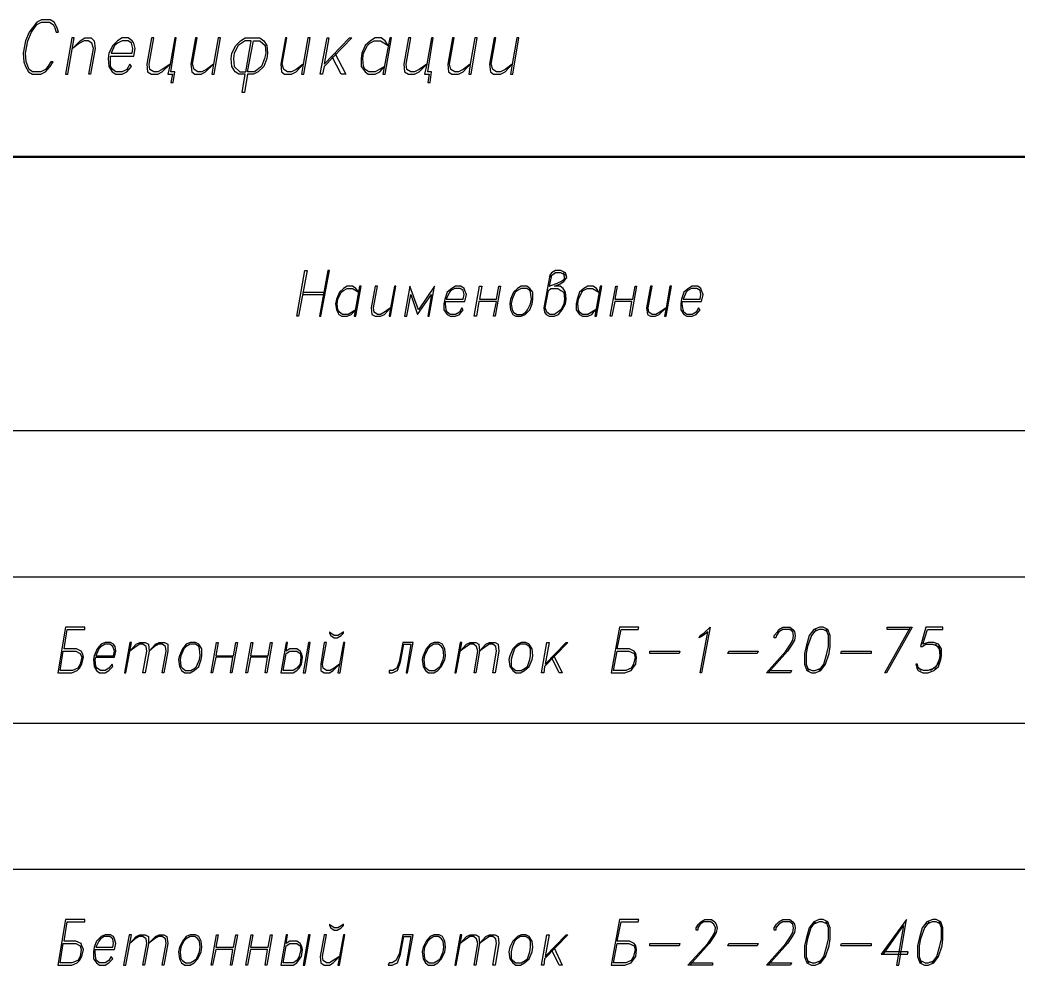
# Model space of a CAD drawing. Header units: millimetres. Extents: x 4241 to 6572, y 870 to 1291.
# Drawn here: x 5774.8 to 5829.4, y 1131.3 to 1184 of the extents above; entities that cross this region are included whole.
import ezdxf

# ---------------------------------------------------------------- set-up
doc = ezdxf.new("R2010")
doc.units = ezdxf.units.MM
doc.layers.add('PDF _0', color=7, linetype='Continuous')

msp = doc.modelspace()

# ---------------------------------------------------------------- linework, layer by layer
at = {"layer": 'PDF _0', "lineweight": 25}
for points in [[(5776.6459, 1181.7338), (5776.5189, 1181.7338), (5776.3495, 1181.4798), (5776.2225, 1181.3105), (5775.9685, 1181.1835), (5775.5028, 1181.1835), (5775.3335, 1181.3105), (5775.1642, 1181.7338), (5775.1218, 1182.1995), (5775.2488, 1182.8768), (5775.4605, 1183.3425), (5775.7569, 1183.7659), (5776.0109, 1183.8929), (5776.4342, 1183.8929), (5776.6459, 1183.7659), (5776.7306, 1183.5965), (5776.8152, 1183.3425), (5776.9422, 1183.3425), (5776.8576, 1183.5965), (5776.6882, 1183.8929), (5776.4765, 1184.0199), (5776.0109, 1184.0199), (5775.7569, 1183.8929), (5775.5028, 1183.5965), (5775.3335, 1183.3425), (5775.1218, 1182.8768), (5774.9948, 1182.1995), (5775.0372, 1181.7338), (5775.1218, 1181.4798), (5775.2912, 1181.1835), (5775.5028, 1181.0565), (5775.9685, 1181.0565), (5776.2225, 1181.1835), (5776.4765, 1181.4798)], [(5777.4502, 1181.0565), (5777.7889, 1183.0462), (5777.6619, 1183.0462), (5777.3232, 1181.0565)], [(5778.678, 1181.0565), (5778.5933, 1181.0565), (5778.8473, 1182.4535), (5778.7626, 1182.7498), (5778.551, 1182.8768), (5778.3393, 1182.8768), (5778.0853, 1182.7498), (5777.7043, 1182.4535), (5778.1276, 1182.8768), (5778.3816, 1183.0462), (5778.7203, 1183.0462), (5778.8896, 1182.8768), (5778.932, 1182.4535)], [(5779.7787, 1182.0302), (5781.0487, 1182.0302), (5781.1334, 1182.4535), (5781.0487, 1182.7498), (5780.964, 1182.8768), (5780.7524, 1183.0462), (5780.4137, 1183.0462), (5780.1597, 1182.8768), (5779.9057, 1182.6228), (5779.694, 1182.1995), (5779.6517, 1181.9031), (5779.694, 1181.4798), (5779.8633, 1181.1835), (5780.075, 1181.0565), (5780.4137, 1181.0565), (5780.6677, 1181.1835), (5780.9217, 1181.4798), (5780.837, 1181.6068), (5780.6677, 1181.3105), (5780.4137, 1181.1835), (5780.075, 1181.1835), (5779.9057, 1181.3105), (5779.7787, 1181.4798), (5779.7787, 1181.9031)], [(5783.0384, 1181.6068), (5782.6151, 1181.3105), (5782.3611, 1181.1835), (5782.1494, 1181.1835), (5781.9377, 1181.3105), (5781.8954, 1181.6068), (5782.1494, 1183.0462), (5782.0224, 1183.0462), (5781.7684, 1181.6068), (5781.8107, 1181.1835), (5782.0224, 1181.0565), (5782.3611, 1181.0565), (5782.6151, 1181.1835), (5783.0384, 1181.6068), (5782.9114, 1181.0565), (5783.1654, 1181.0565), (5783.0808, 1180.5908), (5783.2078, 1180.5908), (5783.2925, 1181.1835), (5783.0808, 1181.1835), (5783.3771, 1183.0462), (5783.2925, 1183.0462)], [(5785.4092, 1181.6068), (5785.0282, 1181.3105), (5784.7742, 1181.1835), (5784.5625, 1181.1835), (5784.3508, 1181.3105), (5784.2662, 1181.6068), (5784.5202, 1183.0462), (5784.4355, 1183.0462), (5784.1815, 1181.6068), (5784.2238, 1181.1835), (5784.3932, 1181.0565), (5784.7318, 1181.0565), (5784.9858, 1181.1835), (5785.4092, 1181.6068), (5785.3245, 1181.0565), (5785.4515, 1181.0565), (5785.7902, 1183.0462), (5785.6632, 1183.0462)], [(5787.6106, 1183.0462), (5787.9493, 1183.0462), (5788.161, 1182.8768), (5788.3303, 1182.6228), (5788.3726, 1182.1995), (5788.3303, 1181.9031), (5788.161, 1181.4798), (5787.8646, 1181.1835), (5787.6106, 1181.0565), (5787.2719, 1181.0565), (5787.1026, 1180.0404), (5786.9756, 1180.0404), (5787.1449, 1181.0565), (5786.8062, 1181.0565), (5786.5946, 1181.1835), (5786.4252, 1181.4798), (5786.3829, 1181.9031), (5786.4252, 1182.1995), (5786.6369, 1182.6228), (5786.8909, 1182.8768), (5787.1449, 1183.0462)], [(5790.32, 1181.6068), (5789.939, 1181.3105), (5789.685, 1181.1835), (5789.4733, 1181.1835), (5789.2617, 1181.3105), (5789.177, 1181.6068), (5789.431, 1183.0462), (5789.3463, 1183.0462), (5789.0923, 1181.6068), (5789.1347, 1181.1835), (5789.304, 1181.0565), (5789.685, 1181.0565), (5789.939, 1181.1835), (5790.32, 1181.6068), (5790.2354, 1181.0565), (5790.3624, 1181.0565), (5790.701, 1183.0462), (5790.574, 1183.0462)], [(5791.4631, 1181.6068), (5792.8601, 1183.0462), (5792.9871, 1183.0462), (5791.4631, 1181.4798), (5791.3784, 1181.0565), (5791.2514, 1181.0565), (5791.6324, 1183.0462), (5791.7171, 1183.0462)], [(5794.7652, 1181.4798), (5794.2572, 1181.1835), (5793.9185, 1181.1835), (5793.7068, 1181.3105), (5793.6221, 1181.4798), (5793.5798, 1181.9031), (5793.6221, 1182.1995), (5793.8338, 1182.6228), (5793.9608, 1182.7498), (5794.2148, 1182.8768), (5794.5535, 1182.8768), (5794.9769, 1182.6228), (5794.8075, 1182.8768), (5794.5958, 1183.0462), (5794.2572, 1183.0462), (5794.0032, 1182.8768), (5793.7068, 1182.6228), (5793.5375, 1182.1995), (5793.4951, 1181.9031), (5793.4951, 1181.4798), (5793.7068, 1181.1835), (5793.8762, 1181.0565), (5794.2572, 1181.0565), (5794.5112, 1181.1835)], [(5794.8075, 1181.0565), (5795.1462, 1183.0462), (5795.0615, 1183.0462), (5794.6805, 1181.0565)], [(5797.0936, 1181.6068), (5796.6702, 1181.3105), (5796.4162, 1181.1835), (5796.2046, 1181.1835), (5795.9929, 1181.3105), (5795.9506, 1181.6068), (5796.2046, 1183.0462), (5796.0776, 1183.0462), (5795.8236, 1181.6068), (5795.8659, 1181.1835), (5796.0776, 1181.0565), (5796.4162, 1181.0565), (5796.6702, 1181.1835), (5797.0936, 1181.6068), (5796.9666, 1181.0565), (5797.2206, 1181.0565), (5797.1359, 1180.5908), (5797.2629, 1180.5908), (5797.3476, 1181.1835), (5797.1359, 1181.1835), (5797.4323, 1183.0462), (5797.3476, 1183.0462)], [(5799.4643, 1181.6068), (5799.0833, 1181.3105), (5798.8293, 1181.1835), (5798.6176, 1181.1835), (5798.406, 1181.3105), (5798.3213, 1181.6068), (5798.5753, 1183.0462), (5798.4906, 1183.0462), (5798.2366, 1181.6068), (5798.279, 1181.1835), (5798.4483, 1181.0565), (5798.8293, 1181.0565), (5799.0833, 1181.1835), (5799.4643, 1181.6068), (5799.3797, 1181.0565), (5799.5067, 1181.0565), (5799.8454, 1183.0462), (5799.7184, 1183.0462)], [(5801.7504, 1181.6068), (5801.3694, 1181.3105), (5801.1154, 1181.1835), (5800.9037, 1181.1835), (5800.6921, 1181.3105), (5800.6074, 1181.6068), (5800.8614, 1183.0462), (5800.7767, 1183.0462), (5800.5227, 1181.6068), (5800.565, 1181.1835), (5800.7344, 1181.0565), (5801.1154, 1181.0565), (5801.3694, 1181.1835), (5801.7504, 1181.6068), (5801.6658, 1181.0565), (5801.7928, 1181.0565), (5802.1314, 1183.0462), (5802.0044, 1183.0462)], [(5780.964, 1182.1995), (5781.0064, 1182.4535), (5780.9217, 1182.7498), (5780.7524, 1182.8768), (5780.4137, 1182.8768), (5780.1597, 1182.7498), (5779.9903, 1182.6228), (5779.821, 1182.1995)], [(5787.1873, 1181.1835), (5787.4836, 1182.8768), (5787.1449, 1182.8768), (5786.7639, 1182.6228), (5786.5522, 1182.1995), (5786.5099, 1181.9031), (5786.5522, 1181.4798), (5786.8486, 1181.1835)], [(5787.2719, 1181.1835), (5787.6106, 1182.8768), (5787.9493, 1182.8768), (5788.2456, 1182.6228), (5788.288, 1182.1995), (5788.2033, 1181.9031), (5788.0339, 1181.4798), (5787.6529, 1181.1835)], [(5789.9813, 1167.8057), (5790.4047, 1170.3034), (5790.5317, 1170.3034), (5790.066, 1167.8057)], [(5791.7594, 1170.3034), (5791.6747, 1170.3034), (5791.2091, 1167.8057), (5791.2937, 1167.8057)], [(5804.0788, 1169.4567), (5804.3752, 1169.5837), (5804.5869, 1169.7107), (5804.7562, 1169.9224), (5804.6715, 1170.1764), (5804.4175, 1170.3034), (5804.1212, 1170.3034), (5803.9095, 1170.1764), (5803.8248, 1170.0494), (5803.4862, 1168.2713), (5803.5285, 1168.0173), (5803.6132, 1167.8903), (5803.7825, 1167.8057), (5804.0788, 1167.8057), (5804.2905, 1167.8903), (5804.5022, 1168.1443), (5804.6715, 1168.483), (5804.7139, 1168.737), (5804.6715, 1169.118), (5804.5445, 1169.3297), (5804.3752, 1169.4567)], [(5793.1988, 1168.1443), (5792.7754, 1167.8903), (5792.4791, 1167.8903), (5792.3098, 1168.0173), (5792.2251, 1168.1443), (5792.1828, 1168.483), (5792.2251, 1168.737), (5792.3944, 1169.118), (5792.5214, 1169.2027), (5792.7331, 1169.3297), (5793.0295, 1169.3297), (5793.3681, 1169.118), (5793.1988, 1169.3297), (5793.0295, 1169.4567), (5792.7331, 1169.4567), (5792.5214, 1169.3297), (5792.3098, 1169.118), (5792.1404, 1168.737), (5792.0981, 1168.483), (5792.1404, 1168.1443), (5792.2674, 1167.8903), (5792.4368, 1167.8057), (5792.7331, 1167.8057), (5792.9448, 1167.8903)], [(5793.1988, 1167.8057), (5793.4951, 1169.4567), (5793.4105, 1169.4567), (5793.1141, 1167.8057)], [(5795.1039, 1168.2713), (5794.7652, 1168.0173), (5794.5535, 1167.8903), (5794.3842, 1167.8903), (5794.2148, 1168.0173), (5794.1725, 1168.2713), (5794.3842, 1169.4567), (5794.2572, 1169.4567), (5794.0455, 1168.2713), (5794.0878, 1167.8903), (5794.2572, 1167.8057), (5794.5535, 1167.8057), (5794.7652, 1167.8903), (5795.1039, 1168.2713), (5795.0192, 1167.8057), (5795.1039, 1167.8057), (5795.4002, 1169.4567), (5795.3155, 1169.4567)], [(5795.8659, 1167.8057), (5795.9929, 1167.8057), (5796.2046, 1168.991), (5796.5856, 1167.8903), (5797.3476, 1168.991), (5797.1359, 1167.8057), (5797.2206, 1167.8057), (5797.5169, 1169.4567), (5796.6279, 1168.1443), (5796.1622, 1169.4567)], [(5798.1096, 1168.61), (5799.168, 1168.61), (5799.2527, 1168.991), (5799.168, 1169.2027), (5799.1257, 1169.3297), (5798.9563, 1169.4567), (5798.66, 1169.4567), (5798.4483, 1169.3297), (5798.1943, 1169.118), (5798.0673, 1168.737), (5798.025, 1168.483), (5798.025, 1168.1443), (5798.1943, 1167.8903), (5798.3636, 1167.8057), (5798.66, 1167.8057), (5798.8717, 1167.8903), (5799.0833, 1168.1443), (5798.9987, 1168.2713), (5798.8717, 1168.0173), (5798.66, 1167.8903), (5798.3636, 1167.8903), (5798.1943, 1168.0173), (5798.152, 1168.1443), (5798.1096, 1168.483)], [(5799.0833, 1168.737), (5799.1257, 1168.991), (5799.0833, 1169.2027), (5798.914, 1169.3297), (5798.6176, 1169.3297), (5798.406, 1169.2027), (5798.3213, 1169.118), (5798.152, 1168.737)], [(5799.803, 1167.8057), (5799.676, 1167.8057), (5799.9724, 1169.4567), (5800.0994, 1169.4567), (5799.9724, 1168.737), (5800.9037, 1168.737), (5801.0307, 1169.4567), (5801.1154, 1169.4567), (5800.8191, 1167.8057), (5800.7344, 1167.8057), (5800.9037, 1168.61), (5799.93, 1168.61)], [(5802.2584, 1169.4567), (5802.0468, 1169.3297), (5801.8351, 1169.118), (5801.6658, 1168.737), (5801.6234, 1168.483), (5801.6658, 1168.1443), (5801.7928, 1167.8903), (5801.9621, 1167.8057), (5802.2584, 1167.8057), (5802.4701, 1167.8903), (5802.7241, 1168.1443), (5802.8511, 1168.483), (5802.8935, 1168.737), (5802.8935, 1169.118), (5802.7241, 1169.3297), (5802.5548, 1169.4567)], [(5802.2584, 1169.3297), (5802.0468, 1169.2027), (5801.9198, 1169.118), (5801.7504, 1168.737), (5801.7081, 1168.483), (5801.7504, 1168.1443), (5801.8351, 1168.0173), (5802.0044, 1167.8903), (5802.3008, 1167.8903), (5802.5124, 1168.0173), (5802.5971, 1168.1443), (5802.7665, 1168.483), (5802.8088, 1168.737), (5802.7665, 1169.118), (5802.7241, 1169.2027), (5802.5548, 1169.3297)], [(5803.7402, 1169.2027), (5803.8672, 1169.3297), (5804.2482, 1169.3297), (5804.4175, 1169.2027), (5804.5869, 1169.118), (5804.6292, 1168.737), (5804.5869, 1168.483), (5804.4175, 1168.1443), (5804.0788, 1167.8903), (5803.8248, 1167.8903), (5803.6555, 1168.0173), (5803.5708, 1168.2713)], [(5806.3226, 1168.1443), (5805.8992, 1167.8903), (5805.6029, 1167.8903), (5805.4336, 1168.0173), (5805.3912, 1168.1443), (5805.3489, 1168.483), (5805.3912, 1168.737), (5805.5606, 1169.118), (5805.6452, 1169.2027), (5805.8569, 1169.3297), (5806.1532, 1169.3297), (5806.4919, 1169.118), (5806.3649, 1169.3297), (5806.1956, 1169.4567), (5805.8992, 1169.4567), (5805.6876, 1169.3297), (5805.4336, 1169.118), (5805.3065, 1168.737), (5805.2642, 1168.483), (5805.2642, 1168.1443), (5805.4336, 1167.8903), (5805.6029, 1167.8057), (5805.8992, 1167.8057), (5806.1109, 1167.8903)], [(5806.3649, 1167.8057), (5806.6613, 1169.4567), (5806.5766, 1169.4567), (5806.2802, 1167.8057)], [(5807.2116, 1167.8057), (5807.1269, 1167.8057), (5807.4233, 1169.4567), (5807.508, 1169.4567), (5807.381, 1168.737), (5808.3547, 1168.737), (5808.4817, 1169.4567), (5808.5663, 1169.4567), (5808.27, 1167.8057), (5808.1853, 1167.8057), (5808.3123, 1168.61), (5807.381, 1168.61)], [(5810.175, 1168.2713), (5809.8364, 1168.0173), (5809.6247, 1167.8903), (5809.413, 1167.8903), (5809.2437, 1168.0173), (5809.2013, 1168.2713), (5809.413, 1169.4567), (5809.3284, 1169.4567), (5809.1167, 1168.2713), (5809.159, 1167.8903), (5809.3284, 1167.8057), (5809.5824, 1167.8057), (5809.794, 1167.8903), (5810.175, 1168.2713), (5810.0904, 1167.8057), (5810.175, 1167.8057), (5810.4714, 1169.4567), (5810.3867, 1169.4567)], [(5811.0641, 1168.61), (5812.1224, 1168.61), (5812.2071, 1168.991), (5812.1224, 1169.2027), (5812.0801, 1169.3297), (5811.9108, 1169.4567), (5811.6144, 1169.4567), (5811.4028, 1169.3297), (5811.1487, 1169.118), (5811.0217, 1168.737), (5810.9794, 1168.483), (5810.9794, 1168.1443), (5811.1487, 1167.8903), (5811.3181, 1167.8057), (5811.6144, 1167.8057), (5811.8261, 1167.8903), (5812.0378, 1168.1443), (5811.9531, 1168.2713), (5811.8261, 1168.0173), (5811.6144, 1167.8903), (5811.3181, 1167.8903), (5811.1487, 1168.0173), (5811.1064, 1168.1443), (5811.0641, 1168.483)], [(5812.0378, 1168.737), (5812.0801, 1168.991), (5812.0378, 1169.2027), (5811.8684, 1169.3297), (5811.5721, 1169.3297), (5811.3604, 1169.2027), (5811.2758, 1169.118), (5811.1064, 1168.737)], [(5777.4079, 1150.6601), (5778.3816, 1150.6601), (5778.3816, 1150.7871), (5777.3232, 1150.7871), (5776.8999, 1148.2893), (5777.6619, 1148.2893), (5777.9583, 1148.4163), (5778.0853, 1148.5433), (5778.2123, 1148.755), (5778.2969, 1149.136), (5778.2546, 1149.3477), (5778.1699, 1149.4747), (5777.9159, 1149.6017), (5777.2386, 1149.6017)], [(5807.7196, 1150.6601), (5808.651, 1150.6601), (5808.6933, 1150.7871), (5807.635, 1150.7871), (5807.1693, 1148.2893), (5807.9313, 1148.2893), (5808.27, 1148.4163), (5808.3547, 1148.5433), (5808.524, 1148.755), (5808.5663, 1149.136), (5808.524, 1149.3477), (5808.4393, 1149.4747), (5808.1853, 1149.6017), (5807.508, 1149.6017)], [(5812.1224, 1148.2893), (5812.0378, 1148.2893), (5812.4611, 1150.5331), (5812.2071, 1150.3214), (5811.9954, 1150.1944), (5812.0378, 1150.3214), (5812.2495, 1150.4484), (5812.5881, 1150.7871)], [(5818.5997, 1150.7871), (5818.261, 1150.6601), (5818.007, 1150.3214), (5817.8376, 1149.7287), (5817.753, 1149.3477), (5817.753, 1148.755), (5817.88, 1148.4163), (5818.134, 1148.2893), (5818.3457, 1148.2893), (5818.642, 1148.4163), (5818.896, 1148.755), (5819.1077, 1149.3477), (5819.15, 1149.7287), (5819.15, 1150.3214), (5819.023, 1150.6601), (5818.769, 1150.7871)], [(5792.5214, 1150.5331), (5792.4368, 1150.4484), (5792.2251, 1150.3214), (5792.0134, 1150.3214), (5791.8441, 1150.4484), (5791.7594, 1150.5331), (5791.7594, 1150.4484), (5791.8441, 1150.3214), (5792.0134, 1150.1944), (5792.1828, 1150.1944), (5792.3944, 1150.3214), (5792.5214, 1150.4484)], [(5778.9743, 1149.136), (5779.9903, 1149.136), (5780.075, 1149.4747), (5780.0327, 1149.7287), (5779.948, 1149.8557), (5779.7787, 1149.9404), (5779.4823, 1149.9404), (5779.2706, 1149.8557), (5779.059, 1149.6017), (5778.8896, 1149.2207), (5778.8473, 1149.009), (5778.8896, 1148.628), (5779.0166, 1148.4163), (5779.186, 1148.2893), (5779.4823, 1148.2893), (5779.694, 1148.4163), (5779.9057, 1148.628), (5779.8633, 1148.755), (5779.694, 1148.5433), (5779.4823, 1148.4163), (5779.2283, 1148.4163), (5779.059, 1148.5433), (5778.9743, 1148.628), (5778.932, 1149.009)], [(5779.948, 1149.2207), (5779.9903, 1149.4747), (5779.9057, 1149.7287), (5779.7363, 1149.8557), (5779.4823, 1149.8557), (5779.2706, 1149.7287), (5779.1436, 1149.6017), (5778.9743, 1149.2207)], [(5780.6254, 1148.2893), (5780.9217, 1149.9404), (5780.837, 1149.9404), (5780.5407, 1148.2893)], [(5781.6837, 1148.2893), (5781.5567, 1148.2893), (5781.7684, 1149.4747), (5781.7261, 1149.7287), (5781.5567, 1149.8557), (5781.3874, 1149.8557), (5781.1757, 1149.7287), (5780.837, 1149.4747), (5781.1757, 1149.8557), (5781.3874, 1149.9404), (5781.6837, 1149.9404), (5781.8531, 1149.8557), (5781.8954, 1149.4747)], [(5782.6998, 1148.2893), (5782.6151, 1148.2893), (5782.8268, 1149.4747), (5782.7844, 1149.7287), (5782.6151, 1149.8557), (5782.4034, 1149.8557), (5782.1917, 1149.7287), (5781.8954, 1149.4747), (5782.2341, 1149.8557), (5782.4458, 1149.9404), (5782.7421, 1149.9404), (5782.9114, 1149.8557), (5782.9114, 1149.4747)], [(5784.1391, 1149.9404), (5783.9275, 1149.8557), (5783.7158, 1149.6017), (5783.5465, 1149.2207), (5783.5041, 1149.009), (5783.5465, 1148.628), (5783.6735, 1148.4163), (5783.8428, 1148.2893), (5784.1391, 1148.2893), (5784.3508, 1148.4163), (5784.6048, 1148.628), (5784.7318, 1149.009), (5784.7742, 1149.2207), (5784.7742, 1149.6017), (5784.6048, 1149.8557), (5784.4355, 1149.9404)], [(5784.1391, 1149.8557), (5783.9275, 1149.7287), (5783.8005, 1149.6017), (5783.6311, 1149.2207), (5783.5888, 1149.009), (5783.6311, 1148.628), (5783.7158, 1148.5433), (5783.8851, 1148.4163), (5784.1815, 1148.4163), (5784.3932, 1148.5433), (5784.4778, 1148.628), (5784.6472, 1149.009), (5784.6895, 1149.2207), (5784.6472, 1149.6017), (5784.6048, 1149.7287), (5784.4355, 1149.8557)], [(5785.3669, 1148.2893), (5785.2822, 1148.2893), (5785.5785, 1149.9404), (5785.6632, 1149.9404), (5785.5362, 1149.2207), (5786.5099, 1149.2207), (5786.6369, 1149.9404), (5786.7216, 1149.9404), (5786.4252, 1148.2893), (5786.3406, 1148.2893), (5786.4676, 1149.136), (5785.5362, 1149.136)], [(5787.2719, 1148.2893), (5787.1873, 1148.2893), (5787.4836, 1149.9404), (5787.5683, 1149.9404), (5787.4413, 1149.2207), (5788.415, 1149.2207), (5788.542, 1149.9404), (5788.6266, 1149.9404), (5788.3303, 1148.2893), (5788.2456, 1148.2893), (5788.3726, 1149.136), (5787.4413, 1149.136)], [(5789.3887, 1149.9404), (5789.0923, 1148.2893), (5789.7697, 1148.2893), (5789.9813, 1148.4163), (5790.1084, 1148.5433), (5790.2354, 1148.755), (5790.2777, 1149.136), (5790.2354, 1149.3477), (5790.1507, 1149.4747), (5789.9813, 1149.6017), (5789.6003, 1149.6017), (5789.3887, 1149.4747), (5789.4733, 1149.9404)], [(5790.701, 1149.9404), (5790.6164, 1149.9404), (5790.32, 1148.2893), (5790.447, 1148.2893)], [(5792.3098, 1148.755), (5792.0134, 1148.5433), (5791.8017, 1148.4163), (5791.5901, 1148.4163), (5791.4207, 1148.5433), (5791.3784, 1148.755), (5791.5901, 1149.9404), (5791.4631, 1149.9404), (5791.2937, 1148.755), (5791.2937, 1148.4163), (5791.4631, 1148.2893), (5791.7594, 1148.2893), (5791.9711, 1148.4163), (5792.3098, 1148.755), (5792.2251, 1148.2893), (5792.3521, 1148.2893), (5792.6061, 1149.9404), (5792.5214, 1149.9404)], [(5795.9506, 1148.2893), (5796.0352, 1148.2893), (5796.3316, 1149.9404), (5795.7812, 1149.9404), (5795.5695, 1148.882), (5795.4425, 1148.5433), (5795.2309, 1148.4163), (5795.0192, 1148.4163), (5795.0192, 1148.2893), (5795.1885, 1148.2893), (5795.4849, 1148.4163), (5795.6542, 1148.882), (5795.8236, 1149.8557), (5796.2046, 1149.8557)], [(5797.4746, 1149.9404), (5797.2629, 1149.8557), (5797.0513, 1149.6017), (5796.8819, 1149.2207), (5796.8396, 1149.009), (5796.8819, 1148.628), (5797.0089, 1148.4163), (5797.1783, 1148.2893), (5797.4746, 1148.2893), (5797.6863, 1148.4163), (5797.898, 1148.628), (5798.0673, 1149.009), (5798.1096, 1149.2207), (5798.0673, 1149.6017), (5797.9403, 1149.8557), (5797.771, 1149.9404)], [(5797.4746, 1149.8557), (5797.2629, 1149.7287), (5797.1359, 1149.6017), (5796.9666, 1149.2207), (5796.9243, 1149.009), (5796.9666, 1148.628), (5797.0513, 1148.5433), (5797.2206, 1148.4163), (5797.5169, 1148.4163), (5797.6863, 1148.5433), (5797.8133, 1148.628), (5797.9826, 1149.009), (5798.025, 1149.2207), (5797.9826, 1149.6017), (5797.898, 1149.7287), (5797.7286, 1149.8557)], [(5798.7023, 1148.2893), (5798.9987, 1149.9404), (5798.914, 1149.9404), (5798.6176, 1148.2893)], [(5799.7607, 1148.2893), (5799.676, 1148.2893), (5799.8877, 1149.4747), (5799.803, 1149.7287), (5799.6337, 1149.8557), (5799.4643, 1149.8557), (5799.2527, 1149.7287), (5798.914, 1149.4747), (5799.2527, 1149.8557), (5799.4643, 1149.9404), (5799.7607, 1149.9404), (5799.93, 1149.8557), (5799.9724, 1149.4747)], [(5800.8191, 1148.2893), (5800.6921, 1148.2893), (5800.9037, 1149.4747), (5800.8614, 1149.7287), (5800.6921, 1149.8557), (5800.5227, 1149.8557), (5800.311, 1149.7287), (5799.9724, 1149.4747), (5800.311, 1149.8557), (5800.5227, 1149.9404), (5800.8191, 1149.9404), (5800.9884, 1149.8557), (5801.0307, 1149.4747)], [(5802.2584, 1149.9404), (5802.0468, 1149.8557), (5801.7928, 1149.6017), (5801.6234, 1149.2207), (5801.5811, 1149.009), (5801.6234, 1148.628), (5801.7928, 1148.4163), (5801.9621, 1148.2893), (5802.2161, 1148.2893), (5802.4278, 1148.4163), (5802.6818, 1148.628), (5802.8511, 1149.009), (5802.8935, 1149.2207), (5802.8511, 1149.6017), (5802.6818, 1149.8557), (5802.5124, 1149.9404)], [(5802.2161, 1149.8557), (5802.0044, 1149.7287), (5801.8774, 1149.6017), (5801.7504, 1149.2207), (5801.7081, 1149.009), (5801.7081, 1148.628), (5801.7928, 1148.5433), (5801.9621, 1148.4163), (5802.2584, 1148.4163), (5802.4701, 1148.5433), (5802.5971, 1148.628), (5802.7241, 1149.009), (5802.7665, 1149.2207), (5802.7665, 1149.6017), (5802.6818, 1149.7287), (5802.5124, 1149.8557)], [(5803.5708, 1148.755), (5804.7139, 1149.9404), (5804.7985, 1149.9404), (5803.5285, 1148.628), (5803.4862, 1148.2893), (5803.3591, 1148.2893), (5803.6555, 1149.9404), (5803.7825, 1149.9404)], [(5777.1962, 1149.4747), (5777.8736, 1149.4747), (5778.1276, 1149.3477), (5778.2123, 1149.136), (5778.1276, 1148.755), (5778.0006, 1148.5433), (5777.7043, 1148.4163), (5777.0269, 1148.4163)], [(5789.3887, 1149.3477), (5789.6003, 1149.4747), (5789.9813, 1149.4747), (5790.1507, 1149.3477), (5790.193, 1149.136), (5790.1507, 1148.755), (5789.9813, 1148.5433), (5789.7697, 1148.4163), (5789.2193, 1148.4163)], [(5807.508, 1149.4747), (5808.143, 1149.4747), (5808.4393, 1149.3477), (5808.4817, 1149.136), (5808.397, 1148.755), (5808.27, 1148.5433), (5807.9736, 1148.4163), (5807.2963, 1148.4163)], [(5810.8947, 1149.3477), (5809.286, 1149.3477), (5809.286, 1149.4747), (5810.9371, 1149.4747)], [(5815.1706, 1149.3477), (5813.5618, 1149.3477), (5813.6042, 1149.4747), (5815.2129, 1149.4747)], [(5821.3938, 1149.3477), (5819.7427, 1149.3477), (5819.785, 1149.4747), (5821.3938, 1149.4747)], [(5777.4079, 1134.6575), (5778.3816, 1134.6575), (5778.3816, 1134.7845), (5777.3232, 1134.7845), (5776.8999, 1132.2868), (5777.6619, 1132.2868), (5777.9583, 1132.4138), (5778.0853, 1132.5408), (5778.2123, 1132.7524), (5778.2969, 1133.1335), (5778.2123, 1133.3451), (5778.1699, 1133.4721), (5777.8736, 1133.5991), (5777.2386, 1133.5991)], [(5792.5214, 1134.5305), (5792.4368, 1134.4458), (5792.2251, 1134.3188), (5792.0134, 1134.3188), (5791.8441, 1134.4458), (5791.7594, 1134.5305), (5791.7594, 1134.4458), (5791.8441, 1134.3188), (5792.0134, 1134.1918), (5792.1828, 1134.1918), (5792.3944, 1134.3188), (5792.5214, 1134.4458)], [(5807.7196, 1134.6575), (5808.651, 1134.6575), (5808.6933, 1134.7845), (5807.635, 1134.7845), (5807.1693, 1132.2868), (5807.9313, 1132.2868), (5808.27, 1132.4138), (5808.3547, 1132.5408), (5808.524, 1132.7524), (5808.5663, 1133.1335), (5808.524, 1133.3451), (5808.4393, 1133.4721), (5808.1853, 1133.5991), (5807.508, 1133.5991)], [(5818.5573, 1134.7845), (5818.261, 1134.6575), (5818.007, 1134.3188), (5817.8376, 1133.7261), (5817.753, 1133.3451), (5817.753, 1132.7524), (5817.88, 1132.4138), (5818.134, 1132.2868), (5818.3457, 1132.2868), (5818.642, 1132.4138), (5818.896, 1132.7524), (5819.1077, 1133.3451), (5819.15, 1133.7261), (5819.15, 1134.3188), (5819.023, 1134.6575), (5818.769, 1134.7845)], [(5824.7806, 1134.7845), (5824.4419, 1134.6575), (5824.1879, 1134.3188), (5824.0185, 1133.7261), (5823.9339, 1133.3451), (5823.9339, 1132.7524), (5824.0609, 1132.4138), (5824.3149, 1132.2868), (5824.5265, 1132.2868), (5824.8229, 1132.4138), (5825.0769, 1132.7524), (5825.2886, 1133.3451), (5825.3309, 1133.7261), (5825.3309, 1134.3188), (5825.2039, 1134.6575), (5824.9499, 1134.7845)], [(5778.932, 1133.1335), (5779.9903, 1133.1335), (5780.075, 1133.4721), (5779.9903, 1133.7261), (5779.948, 1133.8532), (5779.7787, 1133.9378), (5779.4823, 1133.9378), (5779.2706, 1133.8532), (5779.0166, 1133.5991), (5778.8896, 1133.2605), (5778.8473, 1133.0065), (5778.8473, 1132.6254), (5779.0166, 1132.4138), (5779.186, 1132.2868), (5779.4823, 1132.2868), (5779.694, 1132.4138), (5779.9057, 1132.6254), (5779.821, 1132.7524), (5779.694, 1132.5408), (5779.4823, 1132.4138), (5779.186, 1132.4138), (5779.0166, 1132.5408), (5778.9743, 1132.6254), (5778.932, 1133.0065)], [(5779.9057, 1133.2605), (5779.948, 1133.4721), (5779.9057, 1133.7261), (5779.7363, 1133.8532), (5779.44, 1133.8532), (5779.2283, 1133.7261), (5779.1436, 1133.5991), (5778.9743, 1133.2605)], [(5780.6254, 1132.2868), (5780.9217, 1133.9378), (5780.7947, 1133.9378), (5780.4984, 1132.2868)], [(5781.6414, 1132.2868), (5781.5567, 1132.2868), (5781.7684, 1133.4721), (5781.7261, 1133.7261), (5781.5567, 1133.8532), (5781.345, 1133.8532), (5781.1334, 1133.7261), (5780.837, 1133.4721), (5781.1757, 1133.8532), (5781.3874, 1133.9378), (5781.6837, 1133.9378), (5781.8531, 1133.8532), (5781.8531, 1133.4721)], [(5782.6998, 1132.2868), (5782.6151, 1132.2868), (5782.8268, 1133.4721), (5782.7844, 1133.7261), (5782.6151, 1133.8532), (5782.4034, 1133.8532), (5782.1917, 1133.7261), (5781.8531, 1133.4721), (5782.2341, 1133.8532), (5782.4458, 1133.9378), (5782.6998, 1133.9378), (5782.8691, 1133.8532), (5782.9114, 1133.4721)], [(5784.1391, 1133.9378), (5783.9275, 1133.8532), (5783.7158, 1133.5991), (5783.5465, 1133.2605), (5783.5041, 1133.0065), (5783.5465, 1132.6254), (5783.6735, 1132.4138), (5783.8428, 1132.2868), (5784.1391, 1132.2868), (5784.3508, 1132.4138), (5784.5625, 1132.6254), (5784.7318, 1133.0065), (5784.7742, 1133.2605), (5784.7318, 1133.5991), (5784.6048, 1133.8532), (5784.4355, 1133.9378)], [(5784.1391, 1133.8532), (5783.9275, 1133.7261), (5783.8005, 1133.5991), (5783.6311, 1133.2605), (5783.5888, 1133.0065), (5783.6311, 1132.6254), (5783.7158, 1132.5408), (5783.8851, 1132.4138), (5784.1391, 1132.4138), (5784.3508, 1132.5408), (5784.4778, 1132.6254), (5784.6472, 1133.0065), (5784.6895, 1133.2605), (5784.6472, 1133.5991), (5784.5625, 1133.7261), (5784.3932, 1133.8532)], [(5785.3669, 1132.2868), (5785.2822, 1132.2868), (5785.5785, 1133.9378), (5785.6632, 1133.9378), (5785.5362, 1133.2605), (5786.5099, 1133.2605), (5786.6369, 1133.9378), (5786.7216, 1133.9378), (5786.4252, 1132.2868), (5786.3406, 1132.2868), (5786.4676, 1133.1335), (5785.5362, 1133.1335)], [(5787.2719, 1132.2868), (5787.1873, 1132.2868), (5787.4836, 1133.9378), (5787.5683, 1133.9378), (5787.4413, 1133.2605), (5788.415, 1133.2605), (5788.542, 1133.9378), (5788.6266, 1133.9378), (5788.3303, 1132.2868), (5788.2456, 1132.2868), (5788.3726, 1133.1335), (5787.4413, 1133.1335)], [(5789.3887, 1133.9378), (5789.0923, 1132.2868), (5789.7697, 1132.2868), (5789.9813, 1132.4138), (5790.066, 1132.5408), (5790.2354, 1132.7524), (5790.2777, 1133.1335), (5790.2354, 1133.3451), (5790.1507, 1133.4721), (5789.9813, 1133.5991), (5789.6003, 1133.5991), (5789.3887, 1133.4721), (5789.4733, 1133.9378)], [(5790.701, 1133.9378), (5790.6164, 1133.9378), (5790.32, 1132.2868), (5790.4047, 1132.2868)], [(5792.3098, 1132.7524), (5791.9711, 1132.5408), (5791.7594, 1132.4138), (5791.5901, 1132.4138), (5791.4207, 1132.5408), (5791.3784, 1132.7524), (5791.5901, 1133.9378), (5791.4631, 1133.9378), (5791.2514, 1132.7524), (5791.2937, 1132.4138), (5791.4631, 1132.2868), (5791.7594, 1132.2868), (5791.9711, 1132.4138), (5792.3098, 1132.7524), (5792.2251, 1132.2868), (5792.3098, 1132.2868), (5792.6061, 1133.9378), (5792.5214, 1133.9378)], [(5795.9506, 1132.2868), (5796.0352, 1132.2868), (5796.3316, 1133.9378), (5795.7812, 1133.9378), (5795.5695, 1132.8794), (5795.4002, 1132.5408), (5795.1885, 1132.4138), (5795.0192, 1132.4138), (5794.9769, 1132.2868), (5795.1885, 1132.2868), (5795.4849, 1132.4138), (5795.6542, 1132.8794), (5795.8236, 1133.8532), (5796.2046, 1133.8532)], [(5797.4746, 1133.9378), (5797.2629, 1133.8532), (5797.0513, 1133.5991), (5796.8819, 1133.2605), (5796.8396, 1133.0065), (5796.8819, 1132.6254), (5797.0089, 1132.4138), (5797.1783, 1132.2868), (5797.4746, 1132.2868), (5797.6863, 1132.4138), (5797.898, 1132.6254), (5798.0673, 1133.0065), (5798.1096, 1133.2605), (5798.0673, 1133.5991), (5797.9403, 1133.8532), (5797.771, 1133.9378)], [(5797.4746, 1133.8532), (5797.2629, 1133.7261), (5797.1359, 1133.5991), (5796.9666, 1133.2605), (5796.9243, 1133.0065), (5796.9666, 1132.6254), (5797.0513, 1132.5408), (5797.2206, 1132.4138), (5797.4746, 1132.4138), (5797.6863, 1132.5408), (5797.8133, 1132.6254), (5797.9826, 1133.0065), (5798.025, 1133.2605), (5797.9826, 1133.5991), (5797.898, 1133.7261), (5797.7286, 1133.8532)], [(5798.7023, 1132.2868), (5798.9987, 1133.9378), (5798.914, 1133.9378), (5798.6176, 1132.2868)], [(5799.7607, 1132.2868), (5799.676, 1132.2868), (5799.8877, 1133.4721), (5799.803, 1133.7261), (5799.6337, 1133.8532), (5799.4643, 1133.8532), (5799.2527, 1133.7261), (5798.914, 1133.4721), (5799.2527, 1133.8532), (5799.4643, 1133.9378), (5799.7607, 1133.9378), (5799.93, 1133.8532), (5799.9724, 1133.4721)], [(5800.8191, 1132.2868), (5800.6921, 1132.2868), (5800.9037, 1133.4721), (5800.8614, 1133.7261), (5800.6921, 1133.8532), (5800.5227, 1133.8532), (5800.311, 1133.7261), (5799.9724, 1133.4721), (5800.311, 1133.8532), (5800.5227, 1133.9378), (5800.8191, 1133.9378), (5800.9884, 1133.8532), (5801.0307, 1133.4721)], [(5802.2584, 1133.9378), (5802.0468, 1133.8532), (5801.7928, 1133.5991), (5801.6234, 1133.2605), (5801.5811, 1133.0065), (5801.6234, 1132.6254), (5801.7928, 1132.4138), (5801.9621, 1132.2868), (5802.2161, 1132.2868), (5802.4278, 1132.4138), (5802.6818, 1132.6254), (5802.8511, 1133.0065), (5802.8935, 1133.2605), (5802.8511, 1133.5991), (5802.6818, 1133.8532), (5802.5124, 1133.9378)], [(5802.2161, 1133.8532), (5802.0044, 1133.7261), (5801.8774, 1133.5991), (5801.7504, 1133.2605), (5801.7081, 1133.0065), (5801.7081, 1132.6254), (5801.7928, 1132.5408), (5801.9621, 1132.4138), (5802.2584, 1132.4138), (5802.4701, 1132.5408), (5802.5971, 1132.6254), (5802.7241, 1133.0065), (5802.7665, 1133.2605), (5802.7665, 1133.5991), (5802.6818, 1133.7261), (5802.5124, 1133.8532)], [(5803.5708, 1132.7524), (5804.7139, 1133.9378), (5804.7985, 1133.9378), (5803.5285, 1132.6254), (5803.4862, 1132.2868), (5803.3591, 1132.2868), (5803.6555, 1133.9378), (5803.7825, 1133.9378)], [(5777.1962, 1133.4721), (5777.8736, 1133.4721), (5778.1276, 1133.3451), (5778.1699, 1133.1335), (5778.1276, 1132.7524), (5778.0006, 1132.5408), (5777.6619, 1132.4138), (5777.0269, 1132.4138)], [(5789.3887, 1133.3451), (5789.6003, 1133.4721), (5789.9813, 1133.4721), (5790.1507, 1133.3451), (5790.193, 1133.1335), (5790.1084, 1132.7524), (5789.9813, 1132.5408), (5789.7697, 1132.4138), (5789.2193, 1132.4138)], [(5807.508, 1133.4721), (5808.143, 1133.4721), (5808.4393, 1133.3451), (5808.4817, 1133.1335), (5808.397, 1132.7524), (5808.27, 1132.5408), (5807.9736, 1132.4138), (5807.2963, 1132.4138)], [(5810.8947, 1133.3451), (5809.286, 1133.3451), (5809.286, 1133.4721), (5810.9371, 1133.4721)], [(5815.1706, 1133.3451), (5813.5618, 1133.3451), (5813.6042, 1133.4721), (5815.2129, 1133.4721)], [(5821.3938, 1133.3451), (5819.7427, 1133.3451), (5819.785, 1133.4721), (5821.3938, 1133.4721)]]:
    msp.add_lwpolyline(points, close=True, dxfattribs=at)
for points in [[(5792.0558, 1182.1995), (5792.6484, 1181.0565), (5792.3944, 1181.0565), (5791.8864, 1182.0302)], [(5804.6715, 1170.0494), (5804.4175, 1170.1764), (5804.1212, 1170.1764), (5803.7825, 1169.9224)], [(5803.9095, 1170.0494), (5803.7825, 1169.4567), (5804.1212, 1169.5837), (5804.4175, 1169.7107), (5804.7562, 1169.9224)], [(5804.6292, 1169.7954), (5804.6292, 1169.9224), (5804.5869, 1170.1764)], [(5790.2777, 1168.991), (5791.4207, 1168.991)], [(5790.32, 1169.118), (5791.4631, 1169.118)], [(5815.7632, 1148.4163), (5817.0333, 1148.4163), (5816.991, 1148.2893), (5815.6786, 1148.2893), (5816.7369, 1149.4747), (5816.991, 1149.8557), (5817.118, 1150.0674), (5817.1603, 1150.3214), (5817.118, 1150.5331), (5816.9486, 1150.6601), (5816.5676, 1150.6601), (5816.3559, 1150.5331), (5816.2289, 1150.3214), (5816.1866, 1150.1944), (5816.1019, 1150.1944), (5816.1019, 1150.3214), (5816.2713, 1150.5331), (5816.3559, 1150.6601), (5816.5676, 1150.7871), (5816.9486, 1150.7871), (5817.118, 1150.6601), (5817.2026, 1150.5331), (5817.245, 1150.3214), (5817.2026, 1150.0674), (5817.0756, 1149.8557), (5816.8216, 1149.4747), (5815.7632, 1148.2893)], [(5823.5105, 1150.6601), (5822.2828, 1150.6601), (5822.2828, 1150.7871), (5823.6375, 1150.7871), (5822.2405, 1148.2893), (5822.1558, 1148.2893), (5823.5528, 1150.7871)], [(5825.1192, 1148.882), (5824.8652, 1148.5433), (5824.5265, 1148.4163), (5824.2725, 1148.4163), (5823.9762, 1148.5433), (5823.9339, 1148.755), (5823.8492, 1148.755), (5823.8915, 1148.5433), (5823.9762, 1148.4163), (5824.2302, 1148.2893), (5824.5265, 1148.2893), (5824.8229, 1148.4163), (5825.0769, 1148.628), (5825.2039, 1149.009), (5825.2462, 1149.2207), (5825.2462, 1149.6017), (5825.0769, 1149.8557), (5824.8229, 1149.9404), (5824.5265, 1149.9404), (5824.2302, 1149.8557), (5824.4842, 1150.6601), (5825.3309, 1150.6601), (5825.3309, 1150.7871), (5824.3995, 1150.7871), (5824.1032, 1149.7287), (5824.1879, 1149.7287), (5824.3995, 1149.8557), (5824.7806, 1149.8557), (5825.0769, 1149.7287), (5825.2039, 1149.3477)], [(5818.388, 1150.6601), (5818.134, 1150.3214), (5817.9223, 1149.7287), (5817.8376, 1149.3477), (5817.8376, 1148.755), (5817.9647, 1148.4163)], [(5819.023, 1150.5331), (5818.769, 1150.6601), (5818.5573, 1150.6601), (5818.261, 1150.5331)], [(5818.5573, 1148.4163), (5818.8113, 1148.755), (5818.9807, 1149.3477), (5819.0654, 1149.7287), (5819.0654, 1150.3214), (5818.9384, 1150.6601)], [(5824.9076, 1149.8557), (5825.1192, 1149.6017), (5825.1616, 1149.2207), (5825.1192, 1149.009), (5824.9499, 1148.628), (5824.6536, 1148.4163)], [(5804.0365, 1149.2207), (5804.5022, 1148.2893), (5804.3328, 1148.2893), (5803.9095, 1149.136)], [(5817.88, 1148.5433), (5818.1763, 1148.4163), (5818.3457, 1148.4163), (5818.642, 1148.5433)], [(5824.1455, 1148.4163), (5823.9339, 1148.628)], [(5811.4874, 1132.4138), (5812.7151, 1132.4138), (5812.7151, 1132.2868), (5811.3604, 1132.2868), (5812.4611, 1133.4721), (5812.7151, 1133.8532), (5812.8421, 1134.0648), (5812.8845, 1134.3188), (5812.7998, 1134.5305), (5812.6305, 1134.6575), (5812.2495, 1134.6575), (5812.0378, 1134.5305), (5811.9108, 1134.3188), (5811.9108, 1134.1918), (5811.8261, 1134.1918), (5811.8261, 1134.3188), (5811.9531, 1134.5305), (5812.0801, 1134.6575), (5812.2918, 1134.7845), (5812.6728, 1134.7845), (5812.8421, 1134.6575), (5812.9268, 1134.5305), (5812.9691, 1134.3188), (5812.9268, 1134.0648), (5812.7998, 1133.8532), (5812.5458, 1133.4721), (5811.4874, 1132.2868)], [(5815.7632, 1132.4138), (5817.0333, 1132.4138), (5816.991, 1132.2868), (5815.6786, 1132.2868), (5816.7369, 1133.4721), (5816.991, 1133.8532), (5817.118, 1134.0648), (5817.1603, 1134.3188), (5817.118, 1134.5305), (5816.9486, 1134.6575), (5816.5676, 1134.6575), (5816.3559, 1134.5305), (5816.1866, 1134.3188), (5816.1866, 1134.1918), (5816.1019, 1134.1918), (5816.1019, 1134.3188), (5816.2289, 1134.5305), (5816.3559, 1134.6575), (5816.5676, 1134.7845), (5816.9486, 1134.7845), (5817.118, 1134.6575), (5817.2026, 1134.5305), (5817.245, 1134.3188), (5817.2026, 1134.0648), (5817.0756, 1133.8532), (5816.8216, 1133.4721), (5815.7632, 1132.2868)], [(5818.3457, 1134.6575), (5818.0917, 1134.3188), (5817.9223, 1133.7261), (5817.8376, 1133.3451), (5817.8376, 1132.7524), (5817.9647, 1132.4138)], [(5819.023, 1134.5305), (5818.7267, 1134.6575), (5818.5573, 1134.6575), (5818.261, 1134.5305)], [(5818.5573, 1132.4138), (5818.8113, 1132.7524), (5818.9807, 1133.3451), (5819.0654, 1133.7261), (5819.0654, 1134.3188), (5818.9384, 1134.6575)], [(5822.0711, 1132.8794), (5823.1718, 1134.4458), (5822.7908, 1132.2868), (5822.9178, 1132.2868), (5823.3412, 1134.7845), (5821.9441, 1132.8794), (5823.3835, 1132.8794), (5823.4258, 1133.0065), (5822.0711, 1133.0065)], [(5824.5689, 1134.6575), (5824.3149, 1134.3188), (5824.1032, 1133.7261), (5824.0185, 1133.3451), (5824.0185, 1132.7524), (5824.1455, 1132.4138)], [(5825.2039, 1134.5305), (5824.9499, 1134.6575), (5824.7382, 1134.6575), (5824.4419, 1134.5305)], [(5824.7382, 1132.4138), (5824.9922, 1132.7524), (5825.1616, 1133.3451), (5825.2462, 1133.7261), (5825.2462, 1134.3188), (5825.1192, 1134.6575)], [(5804.0365, 1133.2605), (5804.5022, 1132.2868), (5804.3328, 1132.2868), (5803.9095, 1133.1335)], [(5817.88, 1132.5408), (5818.1763, 1132.4138), (5818.3457, 1132.4138), (5818.642, 1132.5408)], [(5824.1032, 1132.5408), (5824.3572, 1132.4138), (5824.5265, 1132.4138), (5824.8652, 1132.5408)]]:
    msp.add_lwpolyline(points, dxfattribs=at)
at = {"layer": 'PDF _0', "lineweight": 50}
msp.add_lwpolyline([(5883.6259, 977.5531), (5693.6273, 977.5531), (5693.6273, 1176.5266), (5883.6259, 1176.5266)], close=True, dxfattribs=at)
at = {"layer": 'PDF _0', "lineweight": 30}
for points in [[(5693.6273, 1161.5401), (5883.6259, 1161.5401)], [(5693.6273, 1153.5388), (5883.6259, 1153.5388)], [(5693.6273, 1145.5376), (5883.6259, 1145.5376)], [(5693.6273, 1137.5363), (5883.6259, 1137.5363)]]:
    msp.add_lwpolyline(points, dxfattribs=at)

doc.saveas('drawing.dxf')
